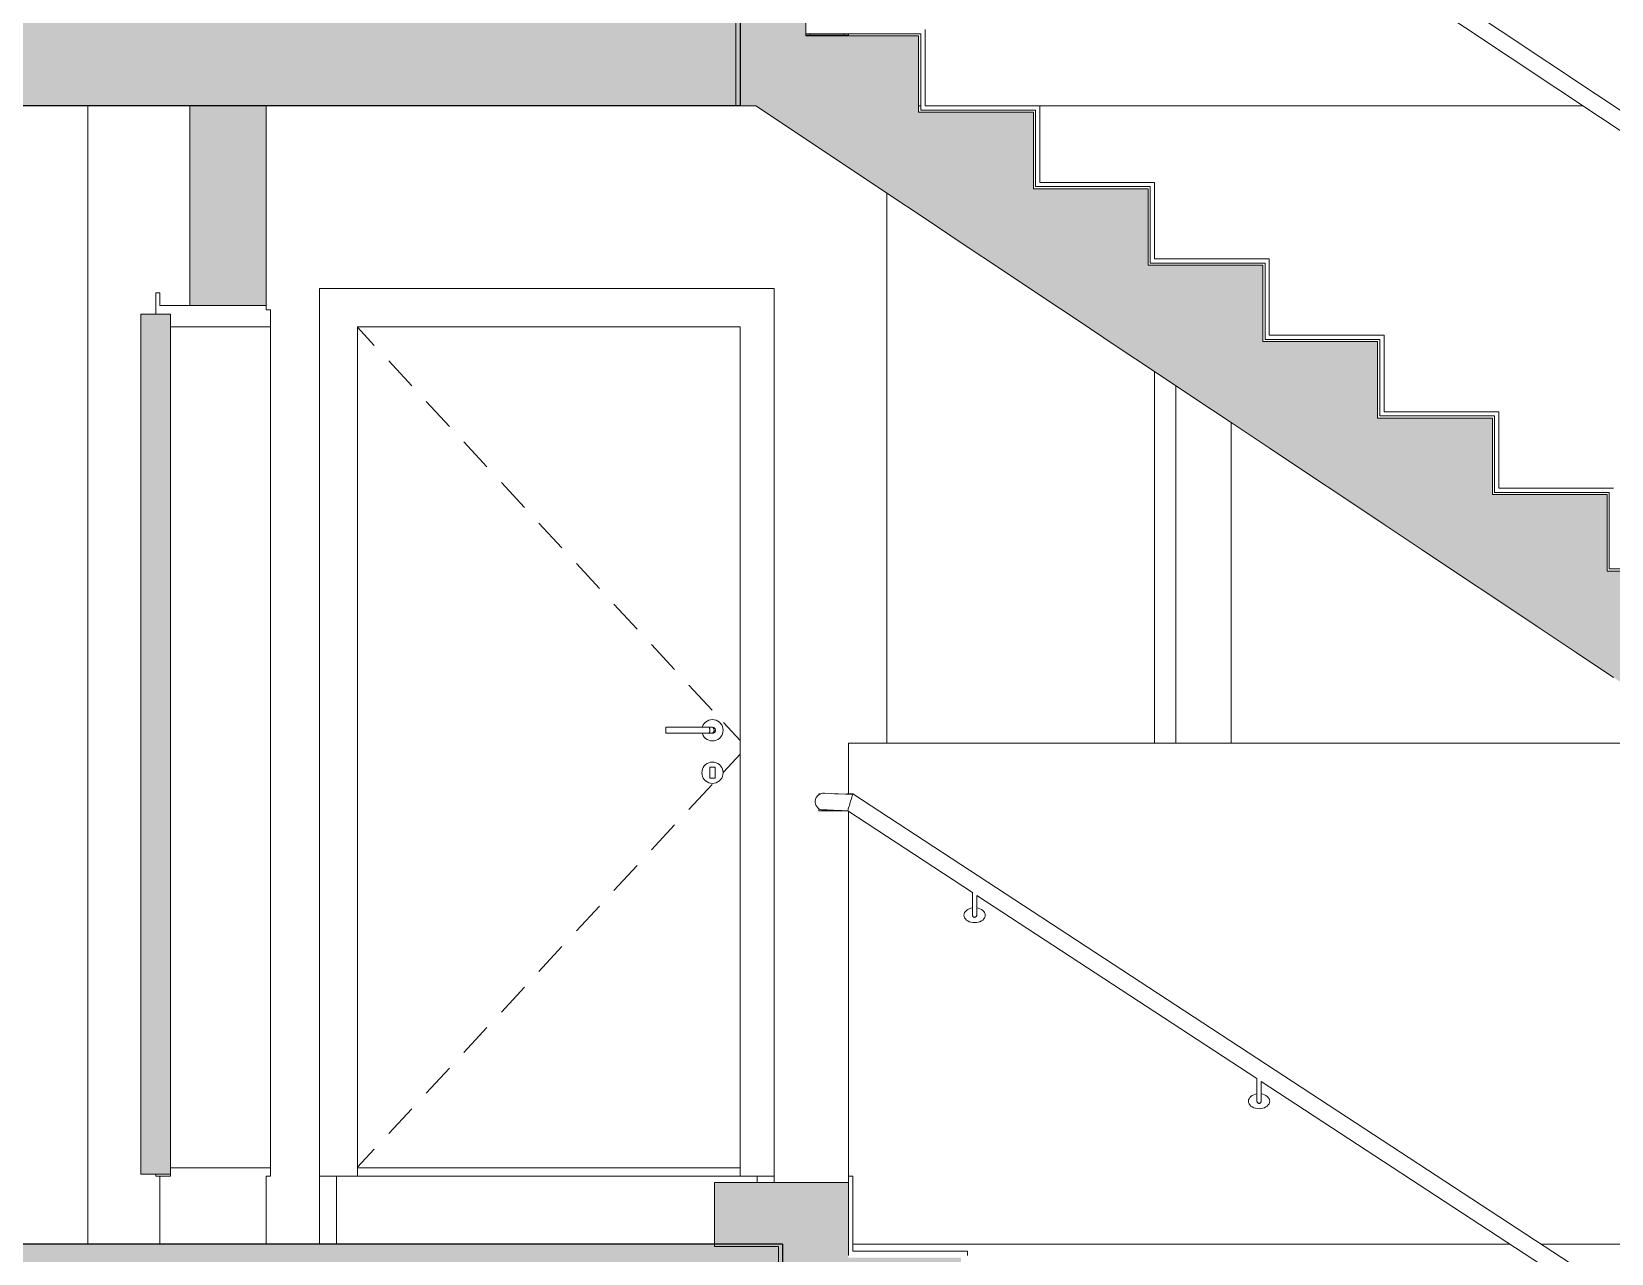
# Model space of a CAD drawing. Header units: metres. Extents: x -0.3 to 19.2, y -7 to 21.5.
# Drawn here: x 6.283 to 10, y 2.848 to 5.725 of the extents above; entities that cross this region are included whole.
import ezdxf

# ---------------------------------------------------------------- set-up
doc = ezdxf.new("R2010")
doc.units = ezdxf.units.M
doc.header["$MEASUREMENT"] = 0
for name, color, linetype in [('C_Schnitt C RB_1_120 Wand Innen tragend', 7, 'Continuous'), ('C_Schnitt C RB_1_210 Decke', 7, 'Continuous'), ('C_Schnitt C RB_1_410 Treppe', 7, 'Continuous'), ('C_Schnitt C RB_1_430 Aufzug', 7, 'Continuous'), ('C_Schnitt C RB_1_450 Absturzsicherung', 7, 'Continuous')]:
    doc.layers.add(name, color=color, linetype=linetype)

msp = doc.modelspace()

# ---------------------------------------------------------------- hatches: boundary and pattern name
at = {"layer": 'C_Schnitt C RB_1_120 Wand Innen tragend', "linetype": 'Continuous', "lineweight": 0, "true_color": 0x000000}
msp.add_hatch(color=18, dxfattribs=at).paths.add_polyline_path([(6.835, 5.08), (6.835, 5.55), (6.655, 5.55), (6.655, 5.08)])
at = {"layer": 'C_Schnitt C RB_1_120 Wand Innen tragend', "linetype": 'Continuous', "lineweight": 0, "true_color": 0x3f3f3f}
msp.add_hatch(color=250, dxfattribs=at).paths.add_polyline_path([(6.54, 5.06), (6.54, 3.035), (6.61, 3.035), (6.61, 5.06)])
at = {"layer": 'C_Schnitt C RB_1_210 Decke', "linetype": 'Continuous', "lineweight": 0, "true_color": 0x000000}
for points in [[(0.1594, 5.55), (7.94, 5.55), (7.94, 5.745), (7.79, 5.745), (7.79, 5.75), (0.1594, 5.75)], [(0.1594, 2.87), (0.1594, 2.67), (8.04, 2.67), (8.04, 2.865), (7.89, 2.865), (7.89, 2.87)]]:
    msp.add_hatch(color=18, dxfattribs=at).paths.add_polyline_path(points)
at = {"layer": 'C_Schnitt C RB_1_410 Treppe', "linetype": 'Continuous', "lineweight": 0, "true_color": 0x000000}
for points in [[(8.105, 5.895), (7.79, 5.895), (7.79, 5.745), (7.94, 5.745), (7.94, 5.55), (7.9869, 5.55), (12.3069, 2.67), (12.475, 2.67), (12.475, 2.875), (12.615, 2.875), (12.615, 3.015), (12.15, 3.015), (12.15, 3.195), (11.88, 3.195), (11.88, 3.375), (11.61, 3.375), (11.61, 3.555), (11.34, 3.555), (11.34, 3.735), (11.07, 3.735), (11.07, 3.915), (10.8, 3.915), (10.8, 4.095), (10.53, 4.095), (10.53, 4.275), (10.26, 4.275), (10.26, 4.455), (9.99, 4.455), (9.99, 4.635), (9.72, 4.635), (9.72, 4.815), (9.45, 4.815), (9.45, 4.995), (9.18, 4.995), (9.18, 5.175), (8.91, 5.175), (8.91, 5.355), (8.64, 5.355), (8.64, 5.535), (8.37, 5.535), (8.37, 5.715), (8.105, 5.715)], [(7.89, 3.015), (7.89, 2.865), (8.04, 2.865), (8.04, 2.67), (8.092, 2.67), (12.952, -0.51), (13.115, -0.51), (13.115, -0.305), (13.255, -0.305), (13.255, -0.165), (12.79, -0.165), (12.79, 0.0117), (12.52, 0.0117), (12.52, 0.1883), (12.25, 0.1883), (12.25, 0.365), (11.98, 0.365), (11.98, 0.5417), (11.71, 0.5417), (11.71, 0.7183), (11.44, 0.7183), (11.44, 0.895), (11.17, 0.895), (11.17, 1.0717), (10.9, 1.0717), (10.9, 1.2483), (10.63, 1.2483), (10.63, 1.425), (10.36, 1.425), (10.36, 1.6017), (10.09, 1.6017), (10.09, 1.7783), (9.82, 1.7783), (9.82, 1.955), (9.55, 1.955), (9.55, 2.1317), (9.28, 2.1317), (9.28, 2.3083), (9.01, 2.3083), (9.01, 2.485), (8.74, 2.485), (8.74, 2.6617), (8.47, 2.6617), (8.47, 2.8383), (8.205, 2.8383), (8.205, 3.015)]]:
    msp.add_hatch(color=18, dxfattribs=at).paths.add_polyline_path(points)

# ---------------------------------------------------------------- linework, layer by layer
at = {"layer": 'C_Schnitt C RB_1_120 Wand Innen tragend', "color": 7, "linetype": 'Continuous', "lineweight": 18, "ltscale": 1000}
for p, q in [((6.415, 2.87), (6.415, 5.55)), ((6.655, 5.55), (6.655, 5.08)), ((6.835, 5.55), (6.835, 5.08)), ((8.295, 4.05), (8.295, 5.3446)), ((6.835, 5.08), (6.655, 5.08)), ((8.925, 4.9246), (8.925, 4.05)), ((7, 2.87), (7, 3.03)), ((7.99, 3.03), (7.99, 3.015))]:
    msp.add_line(p, q, dxfattribs=at)
at = {"layer": 'C_Schnitt C RB_1_120 Wand Innen tragend', "color": 8, "linetype": 'Continuous', "lineweight": 13, "ltscale": 1000}
for p, q in [((6.585, 5.11), (6.575, 5.11)), ((6.585, 5.11), (6.585, 5.08)), ((6.61, 5.06), (6.575, 5.06)), ((6.61, 5.06), (6.61, 5.03)), ((6.835, 5.08), (6.835, 5.07)), ((6.845, 5.07), (6.835, 5.07)), ((6.845, 5.07), (6.845, 5.03)), ((6.845, 5.03), (6.61, 5.03))]:
    msp.add_line(p, q, dxfattribs=at)
at = {"layer": 'C_Schnitt C RB_1_120 Wand Innen tragend', "color": 7, "linetype": 'Continuous', "lineweight": 13, "ltscale": 1000}
for p, q in [((6.96, 3.03), (6.96, 5.12)), ((6.96, 5.12), (8.03, 5.12)), ((8.03, 5.12), (8.03, 3.03)), ((6.54, 5.06), (6.54, 3.035)), ((6.575, 5.06), (6.54, 5.06)), ((6.61, 5.03), (6.61, 3.035)), ((6.845, 5.03), (6.845, 3.03)), ((7.4299, 5.03), (7.05, 5.03)), ((7.05, 5.03), (7.05, 3.05)), ((7.05, 5.0288), (7.0893, 4.9863)), ((7.4949, 5.03), (7.4299, 5.03)), ((7.95, 5.03), (7.4949, 5.03)), ((7.95, 3.05), (7.95, 5.03)), ((7.1233, 4.9496), (7.1776, 4.8909)), ((7.2116, 4.8542), (7.2659, 4.7955)), ((7.2999, 4.7588), (7.3542, 4.7)), ((7.3882, 4.6633), (7.4425, 4.6046)), ((7.4765, 4.5679), (7.5308, 4.5092)), ((7.5648, 4.4725), (7.6191, 4.4138)), ((7.6531, 4.3771), (7.7074, 4.3184)), ((7.7414, 4.2817), (7.7957, 4.223)), ((7.8297, 4.1863), (7.884, 4.1275)), ((7.8615, 4.0886), (7.8633, 4.0925)), ((7.8633, 4.0925), (7.8658, 4.0961)), ((7.8658, 4.0961), (7.8689, 4.0992)), ((7.8689, 4.0992), (7.8725, 4.1017)), ((7.8725, 4.1017), (7.8764, 4.1035)), ((7.8764, 4.1035), (7.8807, 4.1046)), ((7.8807, 4.1046), (7.885, 4.105)), ((7.885, 4.105), (7.8893, 4.1046)), ((7.8893, 4.1046), (7.8936, 4.1035)), ((7.8936, 4.1035), (7.8975, 4.1017)), ((7.8975, 4.1017), (7.9011, 4.0992)), ((7.9011, 4.0992), (7.9042, 4.0961)), ((7.9042, 4.0961), (7.9067, 4.0925)), ((7.9067, 4.0925), (7.9085, 4.0886)), ((7.9107, 4.0987), (7.95, 4.0562)), ((7.775, 4.087), (7.775, 4.0869)), ((7.866, 4.087), (7.775, 4.087)), ((7.775, 4.0869), (7.775, 4.0866)), ((7.775, 4.0866), (7.775, 4.0861)), ((7.775, 4.0861), (7.775, 4.0854)), ((7.775, 4.0854), (7.775, 4.0845)), ((7.775, 4.0845), (7.775, 4.0835)), ((7.775, 4.0835), (7.775, 4.0824)), ((7.775, 4.0824), (7.775, 4.0812)), ((7.775, 4.0812), (7.775, 4.08)), ((7.775, 4.08), (7.775, 4.0788)), ((7.775, 4.0788), (7.775, 4.0776)), ((7.775, 4.0776), (7.775, 4.0765)), ((7.775, 4.0765), (7.775, 4.0755)), ((7.775, 4.0755), (7.775, 4.0746)), ((7.775, 4.0746), (7.775, 4.0739)), ((7.775, 4.0739), (7.775, 4.0734)), ((7.775, 4.0734), (7.775, 4.0731)), ((7.775, 4.0731), (7.775, 4.073)), ((7.866, 4.073), (7.775, 4.073)), ((7.8611, 4.087), (7.8615, 4.0886)), ((7.8615, 4.0714), (7.8611, 4.073)), ((7.8633, 4.0675), (7.8615, 4.0714)), ((7.8658, 4.0639), (7.8633, 4.0675)), ((7.8689, 4.0608), (7.8658, 4.0639)), ((7.8755, 4.087), (7.866, 4.087)), ((7.8755, 4.073), (7.866, 4.073)), ((7.8725, 4.0583), (7.8689, 4.0608)), ((7.8764, 4.0565), (7.8725, 4.0583)), ((7.8825, 4.087), (7.8755, 4.087)), ((7.8825, 4.073), (7.8755, 4.073)), ((7.8807, 4.0554), (7.8764, 4.0565)), ((7.8773, 4.0861), (7.8778, 4.0854)), ((7.8778, 4.0746), (7.8773, 4.0739)), ((7.8778, 4.0854), (7.8783, 4.0845)), ((7.8783, 4.0755), (7.8778, 4.0746)), ((7.8783, 4.0845), (7.8786, 4.0835)), ((7.8786, 4.0765), (7.8783, 4.0755)), ((7.8786, 4.0835), (7.8789, 4.0824)), ((7.8789, 4.0776), (7.8786, 4.0765)), ((7.8789, 4.0824), (7.8791, 4.0812)), ((7.8791, 4.0788), (7.8789, 4.0776)), ((7.8791, 4.0812), (7.8791, 4.08)), ((7.8791, 4.08), (7.8791, 4.0788)), ((7.885, 4.055), (7.8807, 4.0554)), ((7.885, 4.087), (7.8825, 4.087)), ((7.885, 4.073), (7.8825, 4.073)), ((7.885, 4.087), (7.8862, 4.0869)), ((7.8862, 4.0731), (7.885, 4.073)), ((7.8893, 4.0554), (7.885, 4.055)), ((7.8856, 4.0861), (7.8865, 4.0854)), ((7.8865, 4.0746), (7.8856, 4.0739)), ((7.8862, 4.0869), (7.8874, 4.0866)), ((7.8874, 4.0734), (7.8862, 4.0731)), ((7.8865, 4.0854), (7.8873, 4.0845)), ((7.8873, 4.0755), (7.8865, 4.0746)), ((7.8873, 4.0845), (7.8879, 4.0835)), ((7.8879, 4.0765), (7.8873, 4.0755)), ((7.8874, 4.0866), (7.8885, 4.0861)), ((7.8885, 4.0739), (7.8874, 4.0734)), ((7.8879, 4.0835), (7.8884, 4.0824)), ((7.8884, 4.0776), (7.8879, 4.0765)), ((7.8884, 4.0824), (7.8886, 4.0812)), ((7.8886, 4.0788), (7.8884, 4.0776)), ((7.8885, 4.0861), (7.8895, 4.0854)), ((7.8895, 4.0746), (7.8885, 4.0739)), ((7.8886, 4.0812), (7.8887, 4.08)), ((7.8887, 4.08), (7.8886, 4.0788)), ((7.8936, 4.0565), (7.8893, 4.0554)), ((7.8895, 4.0854), (7.8904, 4.0845)), ((7.8904, 4.0755), (7.8895, 4.0746)), ((7.8904, 4.0845), (7.8911, 4.0835)), ((7.8911, 4.0765), (7.8904, 4.0755)), ((7.8911, 4.0835), (7.8916, 4.0824)), ((7.8916, 4.0776), (7.8911, 4.0765)), ((7.8916, 4.0824), (7.8919, 4.0812)), ((7.8919, 4.0788), (7.8916, 4.0776)), ((7.8919, 4.0812), (7.892, 4.08)), ((7.892, 4.08), (7.8919, 4.0788)), ((7.8975, 4.0583), (7.8936, 4.0565)), ((7.9011, 4.0608), (7.8975, 4.0583)), ((7.9042, 4.0639), (7.9011, 4.0608)), ((7.9067, 4.0675), (7.9042, 4.0639)), ((7.9085, 4.0714), (7.9067, 4.0675)), ((7.9085, 4.0886), (7.9096, 4.0843)), ((7.9096, 4.0757), (7.9085, 4.0714)), ((7.9096, 4.0843), (7.91, 4.08)), ((7.91, 4.08), (7.9096, 4.0757)), ((7.9107, 3.9813), (7.95, 4.0238)), ((7.86, 3.98), (7.8604, 3.9843)), ((7.8604, 3.9757), (7.86, 3.98)), ((7.8604, 3.9843), (7.8615, 3.9886)), ((7.8615, 3.9886), (7.8633, 3.9925)), ((7.8633, 3.9925), (7.8658, 3.9961)), ((7.8658, 3.9961), (7.8689, 3.9992)), ((7.8689, 3.9992), (7.8725, 4.0017)), ((7.8725, 4.0017), (7.8764, 4.0035)), ((7.8764, 4.0035), (7.8807, 4.0046)), ((7.891, 3.993), (7.879, 3.993)), ((7.879, 3.993), (7.879, 3.967)), ((7.8807, 4.0046), (7.885, 4.005)), ((7.885, 4.005), (7.8893, 4.0046)), ((7.8893, 4.0046), (7.8936, 4.0035)), ((7.891, 3.967), (7.891, 3.993)), ((7.8936, 4.0035), (7.8975, 4.0017)), ((7.8975, 4.0017), (7.9011, 3.9992)), ((7.9011, 3.9992), (7.9042, 3.9961)), ((7.9042, 3.9961), (7.9067, 3.9925)), ((7.9067, 3.9925), (7.9085, 3.9886)), ((7.9085, 3.9886), (7.9096, 3.9843)), ((7.9096, 3.9843), (7.91, 3.98)), ((7.91, 3.98), (7.9096, 3.9757)), ((7.8297, 3.8937), (7.884, 3.9525)), ((7.8615, 3.9714), (7.8604, 3.9757)), ((7.8633, 3.9675), (7.8615, 3.9714)), ((7.8658, 3.9639), (7.8633, 3.9675)), ((7.8689, 3.9608), (7.8658, 3.9639)), ((7.8725, 3.9583), (7.8689, 3.9608)), ((7.8764, 3.9565), (7.8725, 3.9583)), ((7.8807, 3.9554), (7.8764, 3.9565)), ((7.879, 3.967), (7.891, 3.967)), ((7.885, 3.955), (7.8807, 3.9554)), ((7.8893, 3.9554), (7.885, 3.955)), ((7.8936, 3.9565), (7.8893, 3.9554)), ((7.8975, 3.9583), (7.8936, 3.9565)), ((7.9011, 3.9608), (7.8975, 3.9583)), ((7.9042, 3.9639), (7.9011, 3.9608)), ((7.9067, 3.9675), (7.9042, 3.9639)), ((7.9085, 3.9714), (7.9067, 3.9675)), ((7.9096, 3.9757), (7.9085, 3.9714)), ((7.7414, 3.7983), (7.7957, 3.857)), ((7.6531, 3.7029), (7.7074, 3.7616)), ((7.5648, 3.6075), (7.6191, 3.6662)), ((7.4765, 3.5121), (7.5308, 3.5708)), ((7.3882, 3.4167), (7.4425, 3.4754)), ((7.2999, 3.3212), (7.3542, 3.38)), ((7.2116, 3.2258), (7.2659, 3.2845)), ((7.1233, 3.1304), (7.1776, 3.1891)), ((7.05, 3.0512), (7.0893, 3.0937)), ((6.61, 3.05), (6.61, 3.03)), ((6.845, 3.05), (6.845, 3.03)), ((7.95, 3.05), (7.05, 3.05)), ((7.05, 3.05), (7.05, 3.03)), ((7.95, 3.03), (7.95, 3.05)), ((6.61, 3.035), (6.54, 3.035)), ((6.575, 3.035), (6.575, 3.03)), ((6.585, 3.03), (6.575, 3.03)), ((6.585, 3.03), (6.585, 2.87)), ((6.61, 3.03), (6.585, 3.03)), ((6.61, 3.035), (6.61, 3.03)), ((6.835, 3.03), (6.835, 2.87)), ((6.845, 3.03), (6.835, 3.03)), ((6.96, 3.03), (6.96, 2.87)), ((7, 3.03), (6.96, 3.03)), ((7.05, 3.03), (7, 3.03)), ((7.05, 3.03), (7.95, 3.03)), ((7.99, 3.03), (7.95, 3.03)), ((8.03, 3.03), (7.99, 3.03)), ((8.03, 3.015), (8.03, 3.03))]:
    msp.add_line(p, q, dxfattribs=at)
at = {"layer": 'C_Schnitt C RB_1_120 Wand Innen tragend', "color": 8, "linetype": 'Continuous', "lineweight": 13, "ltscale": 1000, "flags": 128}
for points in [[(6.575, 5.11), (6.575, 5.08), (6.575, 5.06)], [(6.655, 5.08), (6.61, 5.08), (6.585, 5.08)]]:
    msp.add_lwpolyline(points, dxfattribs=at)
at = {"layer": 'C_Schnitt C RB_1_120 Wand Innen tragend', "color": 7, "linetype": 'Continuous', "lineweight": 13, "ltscale": 1000, "flags": 128}
msp.add_lwpolyline([(6.845, 3.05), (6.83, 3.05), (6.625, 3.05), (6.61, 3.05)], dxfattribs=at)
at = {"layer": 'C_Schnitt C RB_1_210 Decke', "color": 7, "linetype": 'Continuous', "lineweight": 25, "ltscale": 1000}
for p, q in [((7.95, 5.75), (7.95, 5.55)), ((6.655, 5.55), (0.3394, 5.55)), ((6.835, 5.55), (6.655, 5.55)), ((7.94, 5.55), (6.835, 5.55)), ((7.95, 5.55), (7.94, 5.55)), ((8.05, 2.87), (8.05, 2.67))]:
    msp.add_line(p, q, dxfattribs=at)
at = {"layer": 'C_Schnitt C RB_1_210 Decke', "color": 7, "linetype": 'Continuous', "lineweight": 25, "ltscale": 1000, "flags": 128}
msp.add_lwpolyline([(8.05, 2.87), (6.835, 2.87), (6.585, 2.87), (0.3394, 2.87)], dxfattribs=at)
at = {"layer": 'C_Schnitt C RB_1_410 Treppe', "color": 7, "linetype": 'Continuous', "lineweight": 13, "ltscale": 1000}
for p, q in [((12.165, 4.11), (8.115, 6.81)), ((10.135, 5.4153), (9.4794, 5.8524)), ((8.1267, 3.9135), (8.1273, 3.917)), ((8.1267, 3.91), (8.1267, 3.9135)), ((8.1273, 3.9066), (8.1267, 3.91)), ((8.1273, 3.917), (8.1285, 3.9202)), ((8.1285, 3.9033), (8.1273, 3.9066)), ((8.1285, 3.9202), (8.1302, 3.9233)), ((8.1303, 3.9003), (8.1285, 3.9033)), ((8.1302, 3.9233), (8.1324, 3.9259)), ((8.1324, 3.9259), (8.1351, 3.9282)), ((8.135, 3.9297), (8.135, 3.93)), ((8.1382, 3.93), (8.135, 3.93)), ((8.135, 3.9288), (8.135, 3.9297)), ((8.135, 3.9281), (8.135, 3.9288)), ((8.1351, 3.9282), (8.1381, 3.9299)), ((8.1381, 3.9299), (8.1414, 3.9312)), ((8.1414, 3.9312), (8.1448, 3.9318)), ((8.1448, 3.9318), (8.1483, 3.9318)), ((8.2146, 3.9288), (8.1483, 3.9318)), ((8.2149, 3.9297), (8.1723, 3.9307)), ((8.215, 3.93), (8.202, 3.93)), ((8.2061, 3.9), (8.207, 3.9032)), ((8.207, 3.9032), (8.208, 3.9065)), ((8.208, 3.9065), (8.209, 3.91)), ((8.209, 3.91), (8.2101, 3.9135)), ((8.2101, 3.9135), (8.2111, 3.9168)), ((8.2111, 3.9168), (8.212, 3.92)), ((8.212, 3.92), (8.2129, 3.9229)), ((8.2129, 3.9229), (8.2136, 3.9253)), ((8.2136, 3.9253), (8.2142, 3.9273)), ((8.2142, 3.9273), (8.2146, 3.9288)), ((8.2146, 3.9288), (8.2149, 3.9297)), ((8.2149, 3.9297), (8.215, 3.93)), ((12.805, 0.9267), (8.215, 3.93)), ((8.1325, 3.8977), (8.1303, 3.9003)), ((8.1352, 3.8954), (8.1325, 3.8977)), ((8.135, 3.8947), (8.135, 3.8956)), ((8.135, 3.8927), (8.135, 3.8947)), ((8.135, 3.8912), (8.135, 3.8927)), ((8.135, 3.8903), (8.135, 3.8912)), ((8.135, 3.89), (8.135, 3.8903)), ((8.2031, 3.89), (8.135, 3.89)), ((8.1382, 3.8937), (8.1352, 3.8954)), ((8.1415, 3.8925), (8.1382, 3.8937)), ((8.2031, 3.89), (8.1382, 3.8937)), ((8.1449, 3.8919), (8.1415, 3.8925)), ((8.1886, 3.8908), (8.1415, 3.8925)), ((8.1415, 3.8925), (8.155, 3.89)), ((8.1649, 3.8917), (8.1449, 3.8919)), ((8.1449, 3.8919), (8.1582, 3.8903)), ((8.1465, 3.8916), (8.1513, 3.8904)), ((8.2031, 3.89), (8.2032, 3.8903)), ((8.4967, 3.6979), (8.2031, 3.89)), ((8.2032, 3.8903), (8.2034, 3.8912)), ((8.2034, 3.8912), (8.2039, 3.8927)), ((8.2039, 3.8927), (8.2045, 3.8947)), ((8.2045, 3.8947), (8.2052, 3.8971)), ((8.2052, 3.8971), (8.2061, 3.9)), ((8.4968, 3.6979), (8.4967, 3.6979)), ((8.4967, 3.6979), (8.4967, 3.6746)), ((8.497, 3.6979), (8.4968, 3.6979)), ((8.5067, 3.6913), (8.5067, 3.6746)), ((9.1661, 3.2598), (8.5067, 3.6913)), ((8.4767, 3.6446), (8.4771, 3.6476)), ((8.4771, 3.6416), (8.4767, 3.6446)), ((8.4771, 3.6476), (8.4782, 3.6506)), ((8.4782, 3.6506), (8.4801, 3.6533)), ((8.4801, 3.6533), (8.4826, 3.6558)), ((8.4826, 3.6558), (8.4856, 3.658)), ((8.4856, 3.658), (8.4892, 3.6598)), ((8.4892, 3.6598), (8.4932, 3.661)), ((8.4932, 3.661), (8.4967, 3.6617)), ((8.4967, 3.6746), (8.4967, 3.6694)), ((8.4967, 3.6694), (8.4967, 3.6643)), ((8.4967, 3.6643), (8.4967, 3.6596)), ((8.4967, 3.6596), (8.4967, 3.6553)), ((8.4967, 3.6553), (8.4967, 3.6516)), ((8.4967, 3.6516), (8.4967, 3.6486)), ((8.4967, 3.6486), (8.4967, 3.6464)), ((8.4967, 3.6464), (8.4967, 3.6451)), ((8.4967, 3.6451), (8.4967, 3.6446)), ((8.4968, 3.6437), (8.4967, 3.6446)), ((8.497, 3.6429), (8.4968, 3.6437)), ((8.4974, 3.6421), (8.497, 3.6429)), ((8.5064, 3.6429), (8.506, 3.6421)), ((8.5066, 3.6437), (8.5064, 3.6429)), ((8.5067, 3.6446), (8.5066, 3.6437)), ((8.5067, 3.6746), (8.5067, 3.6694)), ((8.5067, 3.6694), (8.5067, 3.6643)), ((8.5067, 3.6643), (8.5067, 3.6596)), ((8.5067, 3.6617), (8.5103, 3.661)), ((8.5067, 3.6596), (8.5067, 3.6553)), ((8.5067, 3.6553), (8.5067, 3.6516)), ((8.5067, 3.6516), (8.5067, 3.6486)), ((8.5067, 3.6486), (8.5067, 3.6464)), ((8.5067, 3.6464), (8.5067, 3.6451)), ((8.5067, 3.6451), (8.5067, 3.6446)), ((8.5103, 3.661), (8.5142, 3.6598)), ((8.5142, 3.6598), (8.5178, 3.658)), ((8.5178, 3.658), (8.5209, 3.6558)), ((8.5209, 3.6558), (8.5234, 3.6533)), ((8.5234, 3.6533), (8.5252, 3.6506)), ((8.5252, 3.6506), (8.5263, 3.6476)), ((8.5263, 3.6476), (8.5267, 3.6446)), ((8.5267, 3.6446), (8.5263, 3.6416)), ((8.4782, 3.6386), (8.4771, 3.6416)), ((8.4801, 3.6358), (8.4782, 3.6386)), ((8.4826, 3.6333), (8.4801, 3.6358)), ((8.4856, 3.6312), (8.4826, 3.6333)), ((8.4892, 3.6294), (8.4856, 3.6312)), ((8.4932, 3.6282), (8.4892, 3.6294)), ((8.4974, 3.6274), (8.4932, 3.6282)), ((8.4979, 3.6414), (8.4974, 3.6421)), ((8.5017, 3.6271), (8.4974, 3.6274)), ((8.4985, 3.6408), (8.4979, 3.6414)), ((8.4992, 3.6403), (8.4985, 3.6408)), ((8.5, 3.6399), (8.4992, 3.6403)), ((8.5008, 3.6397), (8.5, 3.6399)), ((8.5017, 3.6396), (8.5008, 3.6397)), ((8.5026, 3.6397), (8.5017, 3.6396)), ((8.5061, 3.6274), (8.5017, 3.6271)), ((8.5034, 3.6399), (8.5026, 3.6397)), ((8.5042, 3.6403), (8.5034, 3.6399)), ((8.5049, 3.6408), (8.5042, 3.6403)), ((8.5055, 3.6414), (8.5049, 3.6408)), ((8.506, 3.6421), (8.5055, 3.6414)), ((8.5103, 3.6282), (8.5061, 3.6274)), ((8.5142, 3.6294), (8.5103, 3.6282)), ((8.5178, 3.6312), (8.5142, 3.6294)), ((8.5209, 3.6333), (8.5178, 3.6312)), ((8.5234, 3.6358), (8.5209, 3.6333)), ((8.5252, 3.6386), (8.5234, 3.6358)), ((8.5263, 3.6416), (8.5252, 3.6386)), ((9.1662, 3.2598), (9.1661, 3.2598)), ((9.1661, 3.2598), (9.1661, 3.2366)), ((9.1661, 3.2366), (9.1661, 3.2314)), ((9.1664, 3.2598), (9.1662, 3.2598)), ((9.1761, 3.2533), (9.1761, 3.2366)), ((9.8356, 2.8218), (9.1761, 3.2533)), ((9.1761, 3.2366), (9.1761, 3.2314)), ((9.1461, 3.2066), (9.1465, 3.2096)), ((9.1465, 3.2035), (9.1461, 3.2066)), ((9.1465, 3.2096), (9.1476, 3.2126)), ((9.1476, 3.2006), (9.1465, 3.2035)), ((9.1476, 3.2126), (9.1495, 3.2153)), ((9.1495, 3.1978), (9.1476, 3.2006)), ((9.1495, 3.2153), (9.152, 3.2178)), ((9.152, 3.1953), (9.1495, 3.1978)), ((9.152, 3.2178), (9.1551, 3.22)), ((9.1551, 3.22), (9.1586, 3.2217)), ((9.1586, 3.2217), (9.1626, 3.223)), ((9.1626, 3.223), (9.1661, 3.2237)), ((9.1661, 3.2314), (9.1661, 3.2263)), ((9.1661, 3.2263), (9.1661, 3.2216)), ((9.1661, 3.2216), (9.1661, 3.2173)), ((9.1661, 3.2173), (9.1661, 3.2136)), ((9.1661, 3.2136), (9.1661, 3.2106)), ((9.1661, 3.2106), (9.1661, 3.2084)), ((9.1661, 3.2084), (9.1661, 3.207)), ((9.1661, 3.207), (9.1661, 3.2066)), ((9.1662, 3.2057), (9.1661, 3.2066)), ((9.1664, 3.2049), (9.1662, 3.2057)), ((9.1668, 3.2041), (9.1664, 3.2049)), ((9.1673, 3.2034), (9.1668, 3.2041)), ((9.1679, 3.2027), (9.1673, 3.2034)), ((9.1686, 3.2022), (9.1679, 3.2027)), ((9.1694, 3.2019), (9.1686, 3.2022)), ((9.1703, 3.2017), (9.1694, 3.2019)), ((9.1711, 3.2016), (9.1703, 3.2017)), ((9.172, 3.2017), (9.1711, 3.2016)), ((9.1728, 3.2019), (9.172, 3.2017)), ((9.1736, 3.2022), (9.1728, 3.2019)), ((9.1744, 3.2027), (9.1736, 3.2022)), ((9.175, 3.2034), (9.1744, 3.2027)), ((9.1755, 3.2041), (9.175, 3.2034)), ((9.1758, 3.2049), (9.1755, 3.2041)), ((9.1761, 3.2057), (9.1758, 3.2049)), ((9.1761, 3.2314), (9.1761, 3.2263)), ((9.1761, 3.2263), (9.1761, 3.2216)), ((9.1761, 3.2237), (9.1797, 3.223)), ((9.1761, 3.2216), (9.1761, 3.2173)), ((9.1761, 3.2173), (9.1761, 3.2136)), ((9.1761, 3.2136), (9.1761, 3.2106)), ((9.1761, 3.2106), (9.1761, 3.2084)), ((9.1761, 3.2084), (9.1761, 3.207)), ((9.1761, 3.207), (9.1761, 3.2066)), ((9.1761, 3.2066), (9.1761, 3.2057)), ((9.1797, 3.223), (9.1836, 3.2217)), ((9.1836, 3.2217), (9.1872, 3.22)), ((9.1872, 3.22), (9.1903, 3.2178)), ((9.1903, 3.2178), (9.1928, 3.2153)), ((9.1928, 3.1978), (9.1903, 3.1953)), ((9.1928, 3.2153), (9.1946, 3.2126)), ((9.1946, 3.2006), (9.1928, 3.1978)), ((9.1946, 3.2126), (9.1958, 3.2096)), ((9.1958, 3.2035), (9.1946, 3.2006)), ((9.1958, 3.2096), (9.1961, 3.2066)), ((9.1961, 3.2066), (9.1958, 3.2035)), ((9.1551, 3.1932), (9.152, 3.1953)), ((9.1586, 3.1914), (9.1551, 3.1932)), ((9.1626, 3.1901), (9.1586, 3.1914)), ((9.1668, 3.1893), (9.1626, 3.1901)), ((9.1711, 3.1891), (9.1668, 3.1893)), ((9.1755, 3.1893), (9.1711, 3.1891)), ((9.1797, 3.1901), (9.1755, 3.1893)), ((9.1836, 3.1914), (9.1797, 3.1901)), ((9.1872, 3.1932), (9.1836, 3.1914)), ((9.1903, 3.1953), (9.1872, 3.1932))]:
    msp.add_line(p, q, dxfattribs=at)
at = {"layer": 'C_Schnitt C RB_1_410 Treppe', "color": 7, "linetype": 'Continuous', "lineweight": 18, "ltscale": 1000}
for p, q in [((7.94, 5.745), (7.94, 5.55)), ((8.385, 5.73), (8.385, 5.72)), ((8.105, 5.72), (8.105, 5.715)), ((8.375, 5.72), (8.105, 5.72)), ((8.37, 5.715), (8.105, 5.715)), ((8.37, 5.715), (8.37, 5.535)), ((8.375, 5.72), (8.375, 5.55)), ((8.385, 5.72), (8.385, 5.55)), ((7.9869, 5.55), (7.95, 5.55)), ((8.375, 5.55), (8.375, 5.54)), ((8.645, 5.54), (8.375, 5.54)), ((8.655, 5.55), (8.385, 5.55)), ((8.645, 5.54), (8.645, 5.37)), ((8.655, 5.55), (8.655, 5.54)), ((8.655, 5.54), (8.655, 5.37)), ((8.64, 5.535), (8.37, 5.535)), ((8.64, 5.535), (8.64, 5.355)), ((8.91, 5.355), (8.64, 5.355)), ((8.645, 5.37), (8.645, 5.36)), ((8.915, 5.36), (8.645, 5.36)), ((8.925, 5.37), (8.655, 5.37)), ((8.91, 5.355), (8.91, 5.175)), ((8.915, 5.36), (8.915, 5.19)), ((8.925, 5.37), (8.925, 5.36)), ((8.925, 5.36), (8.925, 5.19)), ((9.18, 5.175), (8.91, 5.175)), ((8.915, 5.19), (8.915, 5.18)), ((9.185, 5.18), (8.915, 5.18)), ((9.195, 5.19), (8.925, 5.19)), ((9.18, 5.175), (9.18, 4.995)), ((9.185, 5.18), (9.185, 5.01)), ((9.195, 5.19), (9.195, 5.18)), ((9.195, 5.18), (9.195, 5.01)), ((9.45, 4.995), (9.18, 4.995)), ((9.185, 5.01), (9.185, 5)), ((9.455, 5), (9.185, 5)), ((9.465, 5.01), (9.195, 5.01)), ((9.45, 4.995), (9.45, 4.815)), ((9.455, 5), (9.455, 4.83)), ((9.465, 5.01), (9.465, 5)), ((9.465, 5), (9.465, 4.83)), ((9.72, 4.815), (9.45, 4.815)), ((9.455, 4.83), (9.455, 4.82)), ((9.725, 4.82), (9.455, 4.82)), ((9.735, 4.83), (9.465, 4.83)), ((9.72, 4.815), (9.72, 4.635)), ((9.725, 4.82), (9.725, 4.65)), ((9.735, 4.83), (9.735, 4.82)), ((9.735, 4.82), (9.735, 4.65)), ((9.725, 4.65), (9.725, 4.64)), ((10.005, 4.65), (9.735, 4.65)), ((9.99, 4.635), (9.72, 4.635)), ((9.995, 4.64), (9.725, 4.64)), ((9.99, 4.635), (9.99, 4.455)), ((9.995, 4.64), (9.995, 4.47)), ((9.995, 4.47), (9.995, 4.46)), ((10.26, 4.455), (9.99, 4.455)), ((10.265, 4.46), (9.995, 4.46)), ((7.89, 3.015), (7.89, 2.865)), ((8.205, 3.015), (7.89, 3.015)), ((8.205, 3.03), (8.205, 3.015)), ((8.215, 3.03), (8.205, 3.03)), ((8.205, 3.015), (8.205, 2.8533)), ((8.215, 3.03), (8.215, 2.8533)), ((8.04, 2.865), (7.89, 2.865)), ((8.04, 2.865), (8.04, 2.67)), ((8.205, 2.8533), (8.205, 2.8433)), ((8.485, 2.8533), (8.215, 2.8533)), ((8.485, 2.8533), (8.485, 2.8433))]:
    msp.add_line(p, q, dxfattribs=at)
at = {"layer": 'C_Schnitt C RB_1_410 Treppe', "color": 255, "linetype": 'Continuous', "lineweight": 0, "ltscale": 1000}
for p, q in [((8.105, 5.7167), (8.205, 5.7167)), ((8.115, 5.715), (8.115, 5.72)), ((8.195, 5.715), (8.195, 5.72)), ((8.205, 5.7167), (8.205, 5.72))]:
    msp.add_line(p, q, dxfattribs=at)
at = {"layer": 'C_Schnitt C RB_1_410 Treppe', "color": 7, "linetype": 'Continuous', "lineweight": 18, "ltscale": 1000, "flags": 128}
for points in [[(8.105, 5.895), (8.105, 5.73), (8.105, 5.72)], [(7.9869, 5.55), (8.205, 5.4046), (8.295, 5.3446), (8.385, 5.2846), (8.475, 5.2246), (8.565, 5.1646), (8.655, 5.1046), (8.745, 5.0446), (8.835, 4.9846), (8.925, 4.9246), (9.015, 4.8646), (9.105, 4.8046), (9.195, 4.7446), (9.285, 4.6846), (9.375, 4.6246), (9.465, 4.5646), (9.555, 4.5046), (9.645, 4.4446), (9.735, 4.3846), (9.825, 4.3246), (9.915, 4.2646), (10.005, 4.2046)]]:
    msp.add_lwpolyline(points, dxfattribs=at)
at = {"layer": 'C_Schnitt C RB_1_430 Aufzug', "color": 7, "linetype": 'Continuous', "lineweight": 18, "ltscale": 1000}
for p, q in [((8.975, 4.05), (8.975, 4.8913)), ((9.105, 4.8046), (9.105, 4.05))]:
    msp.add_line(p, q, dxfattribs=at)
at = {"layer": 'C_Schnitt C RB_1_450 Absturzsicherung', "color": 7, "linetype": 'Continuous', "lineweight": 18, "ltscale": 1000}
for p, q in [((8.375, 5.55), (8.37, 5.55)), ((9.9329, 5.55), (8.655, 5.55)), ((8.205, 4.05), (10.2369, 4.05)), ((8.205, 4.05), (8.205, 3.93)), ((8.205, 3.8887), (8.205, 3.03)), ((8.215, 2.87), (9.7619, 2.87)), ((9.835, 2.87), (12.0069, 2.87))]:
    msp.add_line(p, q, dxfattribs=at)

doc.saveas('drawing.dxf')
